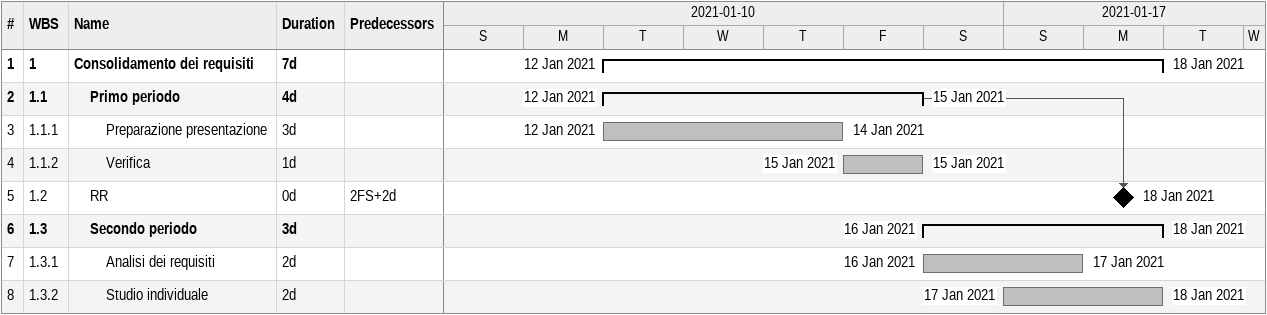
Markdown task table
| ID | WBS | Task | Duration | Start | Finish | Predecessors |
|---|---|---|---|---|---|---|
| 1 | 1 | **Consolidamento dei requisiti** | 7d | 2021-01-12 | 2021-01-18 |  |
| 2 | 1.1 | **Primo periodo** | 4d | 2021-01-12 | 2021-01-15 |  |
| 3 | 1.1.1 | Preparazione presentazione | 3d | 2021-01-12 | 2021-01-14 |  |
| 4 | 1.1.2 | Verifica | 1d | 2021-01-15 | 2021-01-15 |  |
| 5 | 1.2 | RR | 0d | 2021-01-18 | 2021-01-18 | 2FS+2d |
| 6 | 1.3 | **Secondo periodo** | 3d | 2021-01-16 | 2021-01-18 |  |
| 7 | 1.3.1 | Analisi dei requisiti | 2d | 2021-01-16 | 2021-01-17 |  |
| 8 | 1.3.2 | Studio individuale | 2d | 2021-01-17 | 2021-01-18 |  |
